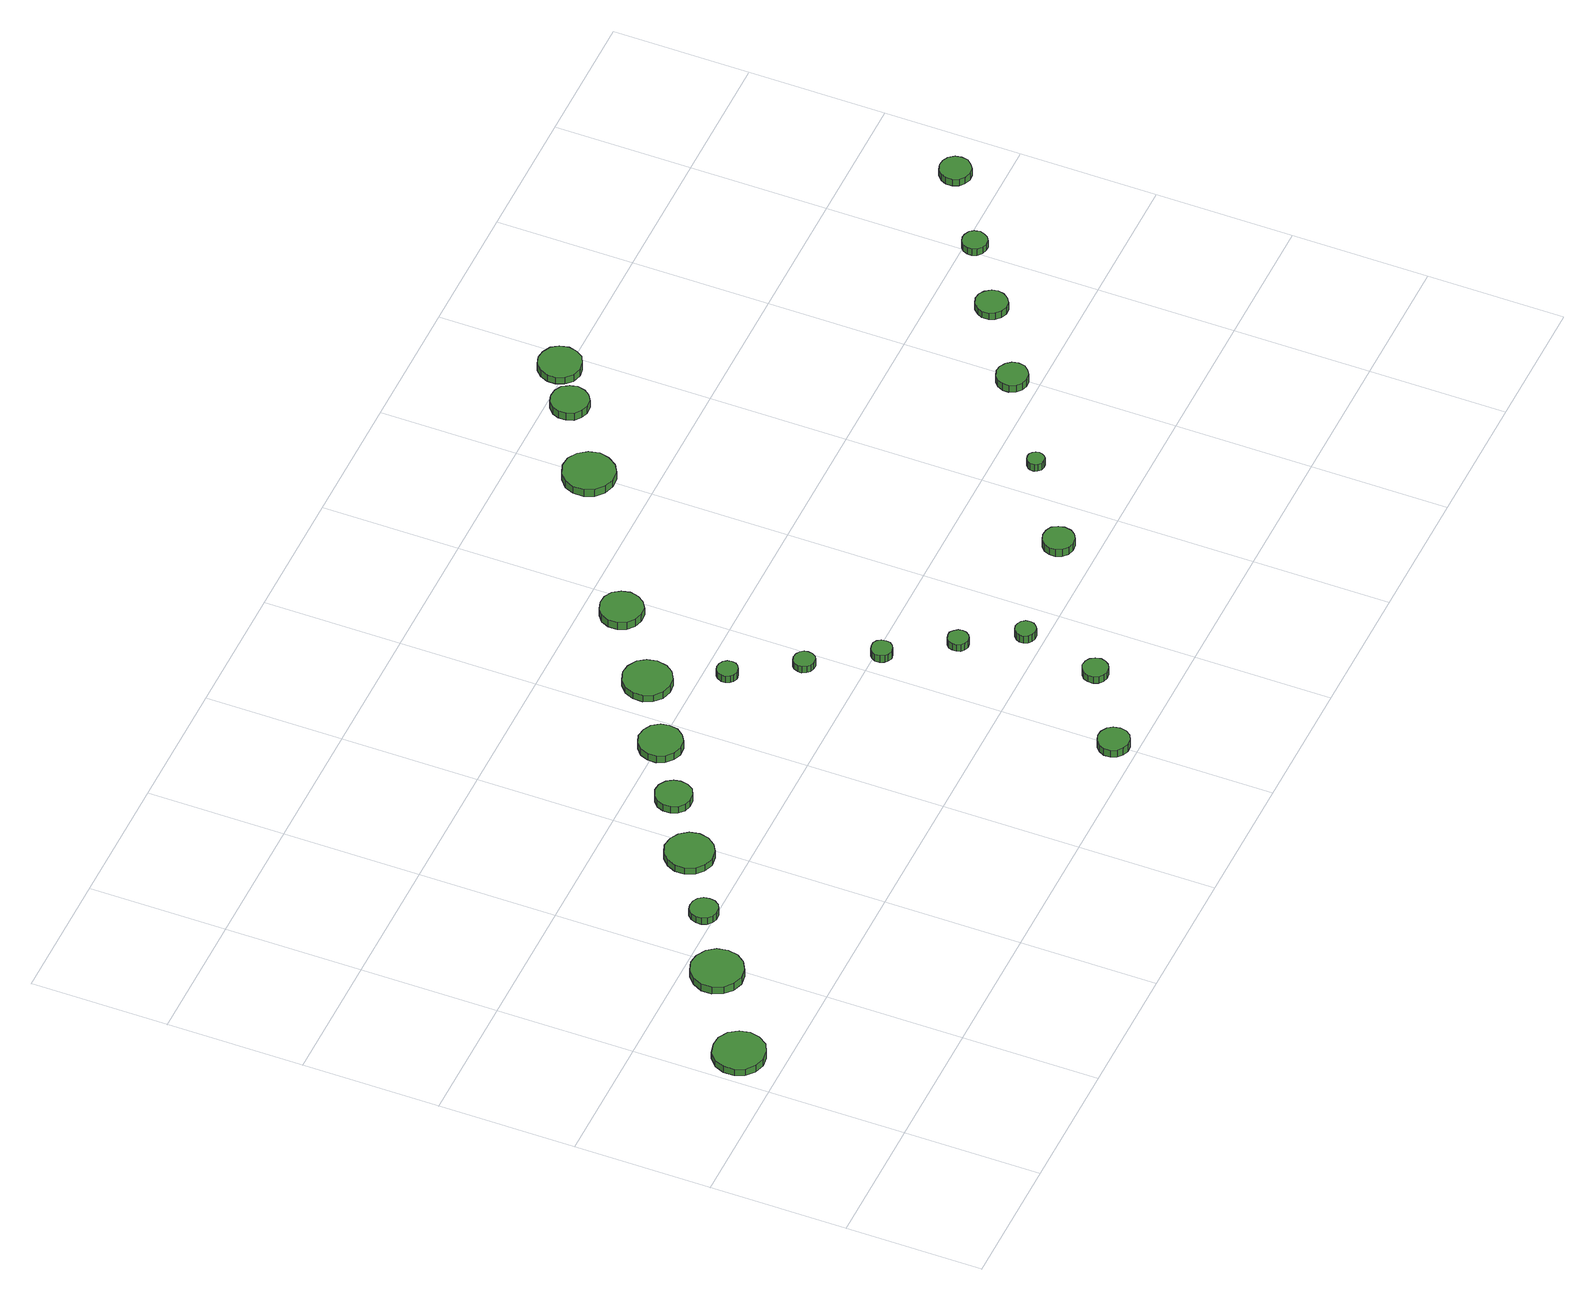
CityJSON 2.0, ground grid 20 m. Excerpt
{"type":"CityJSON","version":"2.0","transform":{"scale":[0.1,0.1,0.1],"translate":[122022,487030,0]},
"CityObjects":{
"tree1":{"type":"SolitaryVegetationObject","attributes":{"function":"something"},"geometry":[{"type":"MultiSurface","lod":"1","boundaries":[[[0,1,2,3,4,5,6,7,8,9,10,11,12,13,14]],[[15,16,17,18,19,20,21,22,23,24,25,26,27,28,29]],[[0,29,28,1]],[[1,28,27,2]],[[2,27,26,3]],[[3,26,25,4]],[[4,25,24,5]],[[5,24,23,6]],[[6,23,22,7]],[[7,22,21,8]],[[8,21,20,9]],[[9,20,19,10]],[[10,19,18,11]],[[11,18,17,12]],[[12,17,16,13]],[[13,16,15,14]],[[14,15,29,0]]]}]},
"tree2":{"type":"SolitaryVegetationObject","attributes":{"function":"something"},"geometry":[{"type":"MultiSurface","lod":"1","boundaries":[[[30,31,32,33,34,35,36,37,38,39,40,41,42,43,44]],[[45,46,47,48,49,50,51,52,53,54,55,56,57,58,59]],[[30,59,58,31]],[[31,58,57,32]],[[32,57,56,33]],[[33,56,55,34]],[[34,55,54,35]],[[35,54,53,36]],[[36,53,52,37]],[[37,52,51,38]],[[38,51,50,39]],[[39,50,49,40]],[[40,49,48,41]],[[41,48,47,42]],[[42,47,46,43]],[[43,46,45,44]],[[44,45,59,30]]]}]},
"tree3":{"type":"SolitaryVegetationObject","attributes":{"function":"something"},"geometry":[{"type":"MultiSurface","lod":"1","boundaries":[[[60,61,62,63,64,65,66,67,68,69,70,71,72,73,74]],[[75,76,77,78,79,80,81,82,83,84,85,86,87,88,89]],[[60,89,88,61]],[[61,88,87,62]],[[62,87,86,63]],[[63,86,85,64]],[[64,85,84,65]],[[65,84,83,66]],[[66,83,82,67]],[[67,82,81,68]],[[68,81,80,69]],[[69,80,79,70]],[[70,79,78,71]],[[71,78,77,72]],[[72,77,76,73]],[[73,76,75,74]],[[74,75,89,60]]]}]},
"tree4":{"type":"SolitaryVegetationObject","attributes":{"function":"something"},"geometry":[{"type":"MultiSurface","lod":"1","boundaries":[[[90,91,92,93,94,95,96,97,98,99,100,101,102,103,104]],[[105,106,107,108,109,110,111,112,113,114,115,116,117,118,119]],[[90,119,118,91]],[[91,118,117,92]],[[92,117,116,93]],[[93,116,115,94]],[[94,115,114,95]],[[95,114,113,96]],[[96,113,112,97]],[[97,112,111,98]],[[98,111,110,99]],[[99,110,109,100]],[[100,109,108,101]],[[101,108,107,102]],[[102,107,106,103]],[[103,106,105,104]],[[104,105,119,90]]]}]},
"tree5":{"type":"SolitaryVegetationObject","attributes":{"function":"something"},"geometry":[{"type":"MultiSurface","lod":"1","boundaries":[[[120,121,122,123,124,125,126,127,128,129,130,131,132,133,134]],[[135,136,137,138,139,140,141,142,143,144,145,146,147,148,149]],[[120,149,148,121]],[[121,148,147,122]],[[122,147,146,123]],[[123,146,145,124]],[[124,145,144,125]],[[125,144,143,126]],[[126,143,142,127]],[[127,142,141,128]],[[128,141,140,129]],[[129,140,139,130]],[[130,139,138,131]],[[131,138,137,132]],[[132,137,136,133]],[[133,136,135,134]],[[134,135,149,120]]]}]},
"tree6":{"type":"SolitaryVegetationObject","attributes":{"function":"something"},"geometry":[{"type":"MultiSurface","lod":"1","boundaries":[[[150,151,152,153,154,155,156,157,158,159,160,161,162,163,164]],[[165,166,167,168,169,170,171,172,173,174,175,176,177,178,179]],[[150,179,178,151]],[[151,178,177,152]],[[152,177,176,153]],[[153,176,175,154]],[[154,175,174,155]],[[155,174,173,156]],[[156,173,172,157]],[[157,172,171,158]],[[158,171,170,159]],[[159,170,169,160]],[[160,169,168,161]],[[161,168,167,162]],[[162,167,166,163]],[[163,166,165,164]],[[164,165,179,150]]]}]},
"tree7":{"type":"SolitaryVegetationObject","attributes":{"function":"something"},"geometry":[{"type":"MultiSurface","lod":"1","boundaries":[[[180,181,182,183,184,185,186,187,188,189,190,191,192,193,194]],[[195,196,197,198,199,200,201,202,203,204,205,206,207,208,209]],[[180,209,208,181]],[[181,208,207,182]],[[182,207,206,183]],[[183,206,205,184]],[[184,205,204,185]],[[185,204,203,186]],[[186,203,202,187]],[[187,202,201,188]],[[188,201,200,189]],[[189,200,199,190]],[[190,199,198,191]],[[191,198,197,192]],[[192,197,196,193]],[[193,196,195,194]],[[194,195,209,180]]]}]},
"tree8":{"type":"SolitaryVegetationObject","attributes":{"function":"something"},"geometry":[{"type":"MultiSurface","lod":"1","boundaries":[[[210,211,212,213,214,215,216,217,218,219,220,221,222,223,224]],[[225,226,227,228,229,230,231,232,233,234,235,236,237,238,239]],[[210,239,238,211]],[[211,238,237,212]],[[212,237,236,213]],[[213,236,235,214]],[[214,235,234,215]],[[215,234,233,216]],[[216,233,232,217]],[[217,232,231,218]],[[218,231,230,219]],[[219,230,229,220]],[[220,229,228,221]],[[221,228,227,222]],[[222,227,226,223]],[[223,226,225,224]],[[224,225,239,210]]]}]},
"tree9":{"type":"SolitaryVegetationObject","attributes":{"function":"something"},"geometry":[{"type":"MultiSurface","lod":"1","boundaries":[[[240,241,242,243,244,245,246,247,248,249,250,251,252,253,254]],[[255,256,257,258,259,260,261,262,263,264,265,266,267,268,269]],[[240,269,268,241]],[[241,268,267,242]],[[242,267,266,243]],[[243,266,265,244]],[[244,265,264,245]],[[245,264,263,246]],[[246,263,262,247]],[[247,262,261,248]],[[248,261,260,249]],[[249,260,259,250]],[[250,259,258,251]],[[251,258,257,252]],[[252,257,256,253]],[[253,256,255,254]],[[254,255,269,240]]]}]},
"tree10":{"type":"SolitaryVegetationObject","attributes":{"function":"something"},"geometry":[{"type":"MultiSurface","lod":"1","boundaries":[[[270,271,272,273,274,275,276,277,278,279,280,281,282,283,284]],[[285,286,287,288,289,290,291,292,293,294,295,296,297,298,299]],[[270,299,298,271]],[[271,298,297,272]],[[272,297,296,273]],[[273,296,295,274]],[[274,295,294,275]],[[275,294,293,276]],[[276,293,292,277]],[[277,292,291,278]],[[278,291,290,279]],[[279,290,289,280]],[[280,289,288,281]],[[281,288,287,282]],[[282,287,286,283]],[[283,286,285,284]],[[284,285,299,270]]]}]},
"tree11":{"type":"SolitaryVegetationObject","attributes":{"function":"something"},"geometry":[{"type":"MultiSurface","lod":"1","boundaries":[[[300,301,302,303,304,305,306,307,308,309,310,311,312,313,314]],[[315,316,317,318,319,320,321,322,323,324,325,326,327,328,329]],[[300,329,328,301]],[[301,328,327,302]],[[302,327,326,303]],[[303,326,325,304]],[[304,325,324,305]],[[305,324,323,306]],[[306,323,322,307]],[[307,322,321,308]],[[308,321,320,309]],[[309,320,319,310]],[[310,319,318,311]],[[311,318,317,312]],[[312,317,316,313]],[[313,316,315,314]],[[314,315,329,300]]]}]},
"tree12":{"type":"SolitaryVegetationObject","attributes":{"function":"something"},"geometry":[{"type":"MultiSurface","lod":"1","boundaries":[[[330,331,332,333,334,335,336,337,338,339,340,341,342,343,344]],[[345,346,347,348,349,350,351,352,353,354,355,356,357,358,359]],[[330,359,358,331]],[[331,358,357,332]],[[332,357,356,333]],[[333,356,355,334]],[[334,355,354,335]],[[335,354,353,336]],[[336,353,352,337]],[[337,352,351,338]],[[338,351,350,339]],[[339,350,349,340]],[[340,349,348,341]],[[341,348,347,342]],[[342,347,346,343]],[[343,346,345,344]],[[344,345,359,330]]]}]},
"tree13":{"type":"SolitaryVegetationObject","attributes":{"function":"something"},"geometry":[{"type":"MultiSurface","lod":"1","boundaries":[[[360,361,362,363,364,365,366,367,368,369,370,371,372,373,374]],[[375,376,377,378,379,380,381,382,383,384,385,386,387,388,389]],[[360,389,388,361]],[[361,388,387,362]],[[362,387,386,363]],[[363,386,385,364]],[[364,385,384,365]],[[365,384,383,366]],[[366,383,382,367]],[[367,382,381,368]],[[368,381,380,369]],[[369,380,379,370]],[[370,379,378,371]],[[371,378,377,372]],[[372,377,376,373]],[[373,376,375,374]],[[374,375,389,360]]]}]},
"tree14":{"type":"SolitaryVegetationObject","attributes":{"function":"something"},"geometry":[{"type":"MultiSurface","lod":"1","boundaries":[[[390,391,392,393,394,395,396,397,398,399,400,401,402,403,404]],[[405,406,407,408,409,410,411,412,413,414,415,416,417,418,419]],[[390,419,418,391]],[[391,418,417,392]],[[392,417,416,393]],[[393,416,415,394]],[[394,415,414,395]],[[395,414,413,396]],[[396,413,412,397]],[[397,412,411,398]],[[398,411,410,399]],[[399,410,409,400]],[[400,409,408,401]],[[401,408,407,402]],[[402,407,406,403]],[[403,406,405,404]],[[404,405,419,390]]]}]},
"tree15":{"type":"SolitaryVegetationObject","attributes":{"function":"something"},"geometry":[{"type":"MultiSurface","lod":"1","boundaries":[[[420,421,422,423,424,425,426,427,428,429,430,431,432,433,434]],[[435,436,437,438,439,440,441,442,443,444,445,446,447,448,449]],[[420,449,448,421]],[[421,448,447,422]],[[422,447,446,423]],[[423,446,445,424]],[[424,445,444,425]],[[425,444,443,426]],[[426,443,442,427]],[[427,442,441,428]],[[428,441,440,429]],[[429,440,439,430]],[[430,439,438,431]],[[431,438,437,432]],[[432,437,436,433]],[[433,436,435,434]],[[434,435,449,420]]]}]},
"tree16":{"type":"SolitaryVegetationObject","attributes":{"function":"something"},"geometry":[{"type":"MultiSurface","lod":"1","boundaries":[[[450,451,452,453,454,455,456,457,458,459,460,461,462,463,464]],[[465,466,467,468,469,470,471,472,473,474,475,476,477,478,479]],[[450,479,478,451]],[[451,478,477,452]],[[452,477,476,453]],[[453,476,475,454]],[[454,475,474,455]],[[455,474,473,456]],[[456,473,472,457]],[[457,472,471,458]],[[458,471,470,459]],[[459,470,469,460]],[[460,469,468,461]],[[461,468,467,462]],[[462,467,466,463]],[[463,466,465,464]],[[464,465,479,450]]]}]},
"tree17":{"type":"SolitaryVegetationObject","attributes":{"function":"something"},"geometry":[{"type":"MultiSurface","lod":"1","boundaries":[[[480,481,482,483,484,485,486,487,488,489,490,491,492,493,494]],[[495,496,497,498,499,500,501,502,503,504,505,506,507,508,509]],[[480,509,508,481]],[[481,508,507,482]],[[482,507,506,483]],[[483,506,505,484]],[[484,505,504,485]],[[485,504,503,486]],[[486,503,502,487]],[[487,502,501,488]],[[488,501,500,489]],[[489,500,499,490]],[[490,499,498,491]],[[491,498,497,492]],[[492,497,496,493]],[[493,496,495,494]],[[494,495,509,480]]]}]},
"tree18":{"type":"SolitaryVegetationObject","attributes":{"function":"something"},"geometry":[{"type":"MultiSurface","lod":"1","boundaries":[[[510,511,512,513,514,515,516,517,518,519,520,521,522,523,524]],[[525,526,527,528,529,530,531,532,533,534,535,536,537,538,539]],[[510,539,538,511]],[[511,538,537,512]],[[512,537,536,513]],[[513,536,535,514]],[[514,535,534,515]],[[515,534,533,516]],[[516,533,532,517]],[[517,532,531,518]],[[518,531,530,519]],[[519,530,529,520]],[[520,529,528,521]],[[521,528,527,522]],[[522,527,526,523]],[[523,526,525,524]],[[524,525,539,510]]]}]},
"tree19":{"type":"SolitaryVegetationObject","attributes":{"function":"something"},"geometry":[{"type":"MultiSurface","lod":"1","boundaries":[[[540,541,542,543,544,545,546,547,548,549,550,551,552,553,554]],[[555,556,557,558,559,560,561,562,563,564,565,566,567,568,569]],[[540,569,568,541]],[[541,568,567,542]],[[542,567,566,543]],[[543,566,565,544]],[[544,565,564,545]],[[545,564,563,546]],[[546,563,562,547]],[[547,562,561,548]],[[548,561,560,549]],[[549,560,559,550]],[[550,559,558,551]],[[551,558,557,552]],[[552,557,556,553]],[[553,556,555,554]],[[554,555,569,540]]]}]},
"tree20":{"type":"SolitaryVegetationObject","attributes":{"function":"something"},"geometry":[{"type":"MultiSurface","lod":"1","boundaries":[[[570,571,572,573,574,575,576,577,578,579,580,581,582,583,584]],[[585,586,587,588,589,590,591,592,593,594,595,596,597,598,599]],[[570,599,598,571]],[[571,598,597,572]],[[572,597,596,573]],[[573,596,595,574]],[[574,595,594,575]],[[575,594,593,576]],[[576,593,592,577]],[[577,592,591,578]],[[578,591,590,579]],[[579,590,589,580]],[[580,589,588,581]],[[581,588,587,582]],[[582,587,586,583]],[[583,586,585,584]],[[584,585,599,570]]]}]},
"tree21":{"type":"SolitaryVegetationObject","attributes":{"function":"something"},"geometry":[{"type":"MultiSurface","lod":"1","boundaries":[[[600,601,602,603,604,605,606,607,608,609,610,611,612,613,614]],[[615,616,617,618,619,620,621,622,623,624,625,626,627,628,629]],[[600,629,628,601]],[[601,628,627,602]],[[602,627,626,603]],[[603,626,625,604]],[[604,625,624,605]],[[605,624,623,606]],[[606,623,622,607]],[[607,622,621,608]],[[608,621,620,609]],[[609,620,619,610]],[[610,619,618,611]],[[611,618,617,612]],[[612,617,616,613]],[[613,616,615,614]],[[614,615,629,600]]]}]},
"tree22":{"type":"SolitaryVegetationObject","attributes":{"function":"something"},"geometry":[{"type":"MultiSurface","lod":"1","boundaries":[[[630,631,632,633,634,635,636,637,638,639,640,641,642,643,644]],[[645,646,647,648,649,650,651,652,653,654,655,656,657,658,659]],[[630,659,658,631]],[[631,658,657,632]],[[632,657,656,633]],[[633,656,655,634]],[[634,655,654,635]],[[635,654,653,636]],[[636,653,652,637]],[[637,652,651,638]],[[638,651,650,639]],[[639,650,649,640]],[[640,649,648,641]],[[641,648,647,642]],[[642,647,646,643]],[[643,646,645,644]],[[644,645,659,630]]]}]},
"tree23":{"type":"SolitaryVegetationObject","attributes":{"function":"something"},"geometry":[{"type":"MultiSurface","lod":"1","boundaries":[[[660,661,662,663,664,665,666,667,668,669,670,671,672,673,674]],[[675,676,677,678,679,680,681,682,683,684,685,686,687,688,689]],[[660,689,688,661]],[[661,688,687,662]],[[662,687,686,663]],[[663,686,685,664]],[[664,685,684,665]],[[665,684,683,666]],[[666,683,682,667]],[[667,682,681,668]],[[668,681,680,669]],[[669,680,679,670]],[[670,679,678,671]],[[671,678,677,672]],[[672,677,676,673]],[[673,676,675,674]],[[674,675,689,660]]]}]},
"tree24":{"type":"SolitaryVegetationObject","attributes":{"function":"something"},"geometry":[{"type":"MultiSurface","lod":"1","boundaries":[[[690,691,692,693,694,695,696,697,698,699,700,701,702,703,704]],[[705,706,707,708,709,710,711,712,713,714,715,716,717,718,719]],[[690,719,718,691]],[[691,718,717,692]],[[692,717,716,693]],[[693,716,715,694]],[[694,715,714,695]],[[695,714,713,696]],[[696,713,712,697]],[[697,712,711,698]],[[698,711,710,699]],[[699,710,709,700]],[[700,709,708,701]],[[701,708,707,702]],[[702,707,706,703]],[[703,706,705,704]],[[704,705,719,690]]]}]}
},
"vertices":[
[84,263,16],[81,278,16],[72,291,16],[58,299,16],[43,300,16],[28,296,16],[16,285,16],[10,271,16],[10,255,16],[16,241,16],[28,231,16],[43,226,16],[58,228,16],[72,235,16],[81,248,16],[81,248,4],[72,235,4],[58,228,4],[43,226,4],[28,231,4],[16,241,4],[10,255,4],[10,271,4],[16,285,4],[28,296,4],[43,300,4],[58,299,4],[72,291,4],[81,278,4],[84,263,4],
[219,353,15],[216,369,15],[207,381,15],[193,389,15],[178,391,15],[163,386,15],[152,375,15],[145,361,15],[145,346,15],[152,331,15],[163,321,15],[178,316,15],[193,318,15],[207,326,15],[216,338,15],[216,338,2],[207,326,2],[193,318,2],[178,316,2],[163,321,2],[152,331,2],[145,346,2],[145,361,2],[152,375,2],[163,386,2],[178,391,2],[193,389,2],[207,381,2],[216,369,2],[219,353,2],
[302,416,14],[301,424,14],[296,431,14],[289,435,14],[280,436,14],[272,434,14],[266,428,14],[263,420,14],[263,412,14],[266,404,14],[272,399,14],[280,396,14],[289,397,14],[296,401,14],[301,408,14],[301,408,2],[296,401,2],[289,397,2],[280,396,2],[272,399,2],[266,404,2],[263,412,2],[263,420,2],[266,428,2],[272,434,2],[280,436,2],[289,435,2],[296,431,2],[301,424,2],[302,416,2],
[412,478,14],[409,492,14],[400,504,14],[388,511,14],[373,513,14],[359,508,14],[349,498,14],[343,485,14],[343,471,14],[349,457,14],[359,448,14],[373,443,14],[388,445,14],[400,452,14],[409,464,14],[409,464,2],[400,452,2],[388,445,2],[373,443,2],[359,448,2],[349,457,2],[343,471,2],[343,485,2],[349,498,2],[359,508,2],[373,513,2],[388,511,2],[400,504,2],[409,492,2],[412,478,2],
[495,541,14],[493,551,14],[487,560,14],[477,566,14],[466,567,14],[456,563,14],[448,556,14],[444,546,14],[444,535,14],[448,525,14],[456,518,14],[466,515,14],[477,516,14],[487,521,14],[493,530,14],[493,530,2],[487,521,2],[477,516,2],[466,515,2],[456,518,2],[448,525,2],[444,535,2],[444,546,2],[448,556,2],[456,563,2],[466,567,2],[477,566,2],[487,560,2],[493,551,2],[495,541,2],
[586,597,16],[584,609,16],[576,620,16],[565,626,16],[552,628,16],[540,624,16],[530,615,16],[525,603,16],[525,590,16],[530,579,16],[540,570,16],[552,566,16],[565,567,16],[576,574,16],[584,584,16],[584,584,3],[576,574,3],[565,567,3],[552,566,3],[540,570,3],[530,579,3],[525,590,3],[525,603,3],[530,615,3],[540,624,3],[552,628,3],[565,626,3],[576,620,3],[584,609,3],[586,597,3],
[818,32,20],[816,42,20],[811,49,20],[802,54,20],[793,55,20],[784,52,20],[777,46,20],[773,37,20],[773,28,20],[777,19,20],[784,13,20],[793,10,20],[802,11,20],[811,15,20],[816,23,20],[816,23,7],[811,15,7],[802,11,7],[793,10,7],[784,13,7],[777,19,7],[773,28,7],[773,37,7],[777,46,7],[784,52,7],[793,55,7],[802,54,7],[811,49,7],[816,42,7],[818,32,7],
[694,661,16],[691,675,16],[683,687,16],[670,694,16],[656,696,16],[642,691,16],[631,681,16],[625,668,16],[625,653,16],[631,640,16],[642,630,16],[656,626,16],[670,627,16],[683,635,16],[691,646,16],[691,646,4],[683,635,4],[670,627,4],[656,626,4],[642,630,4],[631,640,4],[625,653,4],[625,668,4],[631,681,4],[642,691,4],[656,696,4],[670,694,4],[683,687,4],[691,675,4],[694,661,4],
[733,568,16],[732,574,16],[728,579,16],[723,582,16],[716,583,16],[710,581,16],[706,577,16],[703,571,16],[703,565,16],[706,559,16],[710,555,16],[716,553,16],[723,554,16],[728,557,16],[732,562,16],[732,562,4],[728,557,4],[723,554,4],[716,553,4],[710,555,4],[706,559,4],[703,565,4],[703,571,4],[706,577,4],[710,581,4],[716,583,4],[723,582,4],[728,579,4],[732,574,4],[733,568,4],
[791,480,16],[790,486,16],[786,491,16],[781,494,16],[774,495,16],[768,493,16],[764,489,16],[761,483,16],[761,477,16],[764,471,16],[768,467,16],[774,465,16],[781,465,16],[786,468,16],[790,474,16],[790,474,4],[786,468,4],[781,465,4],[774,465,4],[768,467,4],[764,471,4],[761,477,4],[761,483,4],[764,489,4],[768,493,4],[774,495,4],[781,494,4],[786,491,4],[790,486,4],[791,480,4],
[931,109,20],[929,117,20],[925,123,20],[918,127,20],[910,128,20],[903,125,20],[897,120,20],[894,113,20],[894,105,20],[897,98,20],[903,93,20],[910,91,20],[918,92,20],[925,96,20],[929,102,20],[929,102,8],[925,96,8],[918,92,8],[910,91,8],[903,93,8],[897,98,8],[894,105,8],[894,113,8],[897,120,8],[903,125,8],[910,128,8],[918,127,8],[925,123,8],[929,117,8],[931,109,8],
[851,391,17],[850,398,17],[846,403,17],[841,406,17],[834,406,17],[828,404,17],[824,400,17],[821,395,17],[821,388,17],[824,382,17],[828,378,17],[834,376,17],[841,377,17],[846,380,17],[850,385,17],[850,385,4],[846,380,4],[841,377,4],[834,376,4],[828,378,4],[824,382,4],[821,388,4],[821,395,4],[824,400,4],[828,404,4],[834,406,4],[841,406,4],[846,403,4],[850,398,4],[851,391,4],
[910,304,17],[909,310,17],[905,315,17],[900,319,17],[894,319,17],[888,317,17],[883,313,17],[881,307,17],[881,301,17],[883,295,17],[888,291,17],[894,289,17],[900,290,17],[905,293,17],[909,298,17],[909,298,5],[905,293,5],[900,290,5],[894,289,5],[888,291,5],[883,295,5],[881,301,5],[881,307,5],[883,313,5],[888,317,5],[894,319,5],[900,319,5],[905,315,5],[909,310,5],[910,304,5],
[797,745,21],[794,757,21],[787,768,21],[776,774,21],[763,775,21],[751,771,21],[741,763,21],[736,751,21],[736,738,21],[741,726,21],[751,718,21],[763,714,21],[776,715,21],[787,722,21],[794,732,21],[794,732,8],[787,722,8],[776,715,8],[763,714,8],[751,718,8],[741,726,8],[736,738,8],[736,751,8],[741,763,8],[751,771,8],[763,775,8],[776,774,8],[787,768,8],[794,757,8],[797,745,8],
[962,227,17],[961,233,17],[957,238,17],[952,241,17],[946,242,17],[940,240,17],[935,236,17],[932,230,17],[932,224,17],[935,218,17],[940,214,17],[946,212,17],[952,213,17],[957,216,17],[961,221,17],[961,221,4],[957,216,4],[952,213,4],[946,212,4],[940,214,4],[935,218,4],[932,224,4],[932,230,4],[935,236,4],[940,240,4],[946,242,4],[952,241,4],[957,238,4],[961,233,4],[962,227,4],
[1145,254,20],[1143,263,20],[1138,271,20],[1130,275,20],[1120,276,20],[1111,273,20],[1104,267,20],[1100,258,20],[1100,249,20],[1104,240,20],[1111,234,20],[1120,231,20],[1130,232,20],[1138,237,20],[1143,244,20],[1143,244,7],[1138,237,7],[1130,232,7],[1120,231,7],[1111,234,7],[1104,240,7],[1100,249,7],[1100,258,7],[1104,267,7],[1111,273,7],[1120,276,7],[1130,275,7],[1138,271,7],[1143,263,7],[1145,254,7],
[1033,891,16],[1029,906,16],[1020,919,16],[1007,927,16],[991,928,16],[977,923,16],[965,913,16],[959,899,16],[959,883,16],[965,869,16],[977,859,16],[991,854,16],[1007,855,16],[1020,863,16],[1029,876,16],[1029,876,3],[1020,863,3],[1007,855,3],[991,854,3],[977,859,3],[965,869,3],[959,883,3],[959,899,3],[965,913,3],[977,923,3],[991,928,3],[1007,927,3],[1020,919,3],[1029,906,3],[1033,891,3],
[1265,343,19],[1264,348,19],[1261,352,19],[1257,355,19],[1252,355,19],[1247,354,19],[1243,350,19],[1241,346,19],[1241,340,19],[1243,336,19],[1247,332,19],[1252,331,19],[1257,331,19],[1261,334,19],[1264,338,19],[1264,338,6],[1261,334,6],[1257,331,6],[1252,331,6],[1247,332,6],[1243,336,6],[1241,340,6],[1241,346,6],[1243,350,6],[1247,354,6],[1252,355,6],[1257,355,6],[1261,352,6],[1264,348,6],[1265,343,6],
[1140,969,15],[1137,980,15],[1131,990,15],[1121,995,15],[1109,996,15],[1099,993,15],[1090,985,15],[1086,975,15],[1086,964,15],[1090,953,15],[1099,946,15],[1109,942,15],[1121,943,15],[1131,949,15],[1137,958,15],[1137,958,2],[1131,949,2],[1121,943,2],[1109,942,2],[1099,946,2],[1090,953,2],[1086,964,2],[1086,975,2],[1090,985,2],[1099,993,2],[1109,996,2],[1121,995,2],[1131,990,2],[1137,980,2],[1140,969,2],
[1205,1010,15],[1202,1023,15],[1195,1033,15],[1183,1039,15],[1171,1041,15],[1158,1037,15],[1149,1028,15],[1144,1016,15],[1144,1004,15],[1149,992,15],[1158,983,15],[1171,979,15],[1183,981,15],[1195,987,15],[1202,997,15],[1202,997,3],[1195,987,3],[1183,981,3],[1171,979,3],[1158,983,3],[1149,992,3],[1144,1004,3],[1144,1016,3],[1149,1028,3],[1158,1037,3],[1171,1041,3],[1183,1039,3],[1195,1033,3],[1202,1023,3],[1205,1010,3],
[1411,436,21],[1409,445,21],[1403,452,21],[1395,457,21],[1386,458,21],[1377,455,21],[1370,449,21],[1366,440,21],[1366,431,21],[1370,422,21],[1377,416,21],[1386,413,21],[1395,414,21],[1403,419,21],[1409,426,21],[1409,426,8],[1403,419,8],[1395,414,8],[1386,413,8],[1377,416,8],[1370,422,8],[1366,431,8],[1366,440,8],[1370,449,8],[1377,455,8],[1386,458,8],[1395,457,8],[1403,452,8],[1409,445,8],[1411,436,8],
[1530,517,19],[1528,526,19],[1522,534,19],[1514,539,19],[1505,540,19],[1496,537,19],[1489,530,19],[1485,522,19],[1485,512,19],[1489,504,19],[1496,497,19],[1505,494,19],[1514,495,19],[1522,500,19],[1528,508,19],[1528,508,7],[1522,500,7],[1514,495,7],[1505,494,7],[1496,497,7],[1489,504,7],[1485,512,7],[1485,522,7],[1489,530,7],[1496,537,7],[1505,540,7],[1514,539,7],[1522,534,7],[1528,526,7],[1530,517,7],
[1627,585,18],[1625,593,18],[1621,599,18],[1614,602,18],[1607,603,18],[1600,601,18],[1594,596,18],[1591,589,18],[1591,582,18],[1594,575,18],[1600,570,18],[1607,568,18],[1614,568,18],[1621,572,18],[1625,578,18],[1625,578,6],[1621,572,6],[1614,568,6],[1607,568,6],[1600,570,6],[1594,575,6],[1591,582,6],[1591,589,6],[1594,596,6],[1600,601,6],[1607,603,6],[1614,602,6],[1621,599,6],[1625,593,6],[1627,585,6],
[1750,665,17],[1748,674,17],[1742,682,17],[1734,686,17],[1725,687,17],[1716,684,17],[1709,678,17],[1705,669,17],[1705,660,17],[1709,651,17],[1716,645,17],[1725,642,17],[1734,643,17],[1742,648,17],[1748,655,17],[1748,655,5],[1742,648,5],[1734,643,5],[1725,642,5],[1716,645,5],[1709,651,5],[1705,660,5],[1705,669,5],[1709,678,5],[1716,684,5],[1725,687,5],[1734,686,5],[1742,682,5],[1748,674,5],[1750,665,5]
]}
